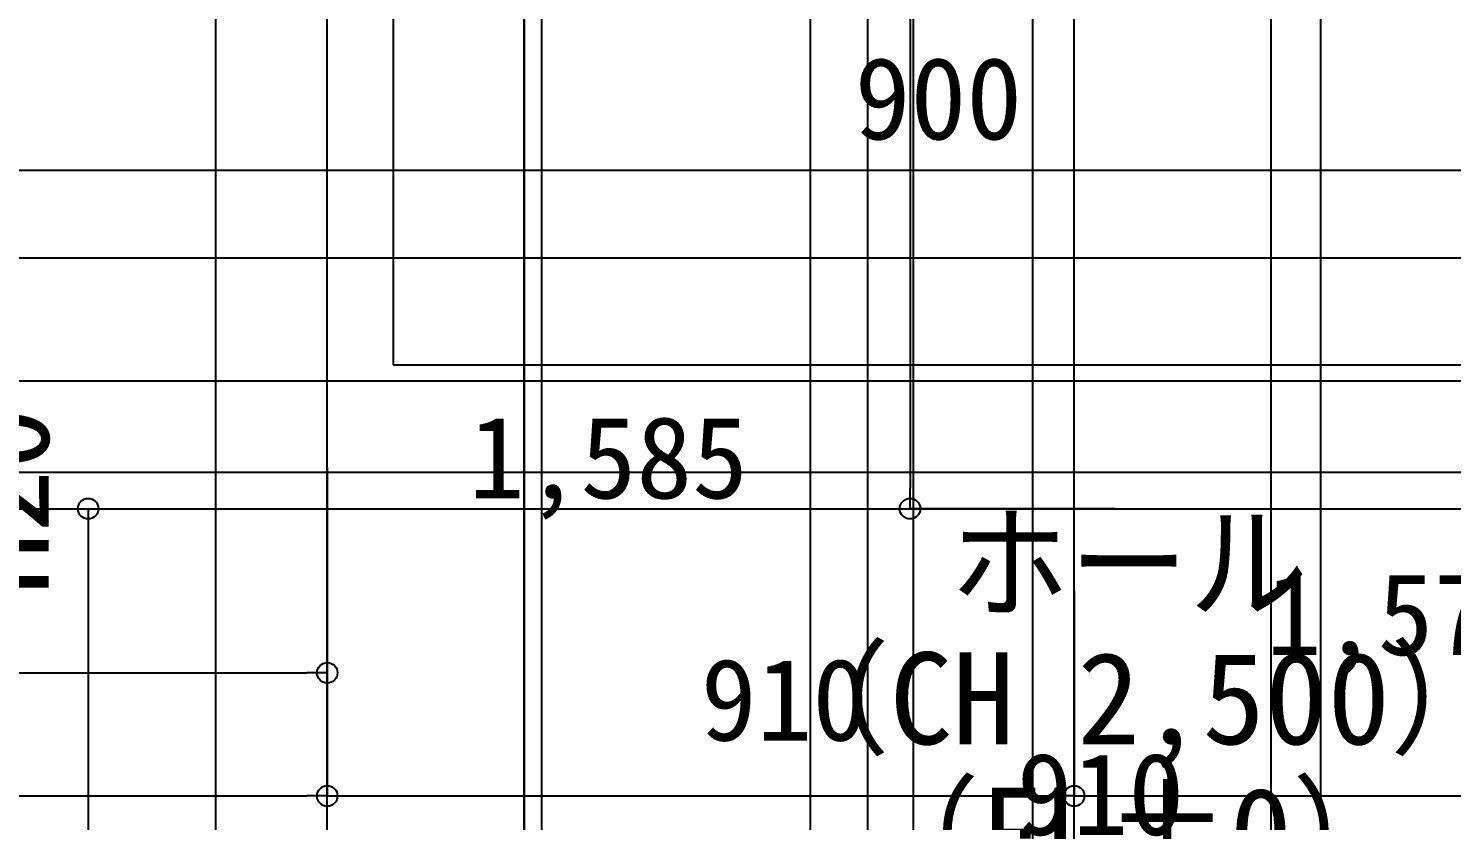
# Model space of a CAD drawing. Header units: metres. Extents: x 10861 to 26950, y 7268 to 22750.
# Drawn here: x 17141 to 18874, y 16550 to 17515 of the extents above; entities that cross this region are included whole.
import ezdxf

# ---------------------------------------------------------------- set-up
doc = ezdxf.new("R2010")
doc.units = ezdxf.units.M

msp = doc.modelspace()

# ---------------------------------------------------------------- linework, layer by layer
at = {"layer": 'GLID'}
for p, q in [((17369.1, 10010), (17369.1, 22205)), ((17504.7, 9325), (17504.7, 22205)), ((17744.7, 9325), (17744.7, 22205)), ((17766.3, 10010), (17766.3, 22205)), ((18093.3, 9325), (18093.3, 22205)), ((18163.4, 10010), (18163.4, 22205)), ((18218.8, 9325), (18218.8, 22205)), ((18364.3, 10010), (18364.3, 22205)), ((18414.7, 9325), (18414.7, 22205)), ((18654.7, 9325), (18654.7, 22205)), ((13514.7, 17342.4), (24358.1, 17342.4)), ((13514.7, 17235.6), (24358.1, 17235.6)), ((13953.4, 17085.6), (24358.1, 17085.6)), ((13801.7, 16974.5), (24358.1, 16974.5)), ((13514.7, 16930), (24358.1, 16930))]:
    msp.add_line(p, q, dxfattribs=at)
at = {"layer": 'カタログ部品(家具)_1F'}
for p, q in [((17585.1, 17564.5), (17585.1, 17105.1)), ((17585.1, 17105.1), (19385.1, 17105.1))]:
    msp.add_line(p, q, dxfattribs=at)
at = {"layer": 'データ 001_1F'}
for p, q in [((18214.7, 17805), (18214.7, 16955)), ((18714.8, 17805), (18714.8, 16280)), ((17504.7, 16980), (17504.7, 16730)), ((17504.7, 16980), (17504.7, 16980)), ((18214.7, 16930), (18214.7, 16955)), ((17213.4, 16930), (17213.4, 16905)), ((17463.4, 16930), (17463.4, 16930)), ((18464.7, 16930), (18214.7, 16930)), ((18214.7, 16930), (18214.7, 16930)), ((18464.7, 16930), (18464.7, 16930)), ((17213.4, 16905), (17213.4, 14528.1)), ((17504.7, 16830), (17504.7, 16580)), ((17504.7, 16830), (17504.7, 16830)), ((17504.7, 16830), (17504.7, 16830)), ((18414.7, 16830), (18414.7, 16580)), ((18414.7, 16830), (18414.7, 16830)), ((18414.7, 16830), (18414.7, 16830)), ((15949.7, 16730), (17479.7, 16730)), ((17504.7, 16730), (17479.7, 16730)), ((17504.7, 16730), (17504.7, 16730)), ((15039.7, 16580), (17479.7, 16580)), ((17504.7, 16580), (17479.7, 16580)), ((17504.7, 16580), (17504.7, 16580)), ((17504.7, 16580), (17529.7, 16580)), ((17529.7, 16580), (18389.7, 16580)), ((18414.7, 16580), (18389.7, 16580)), ((18414.7, 16580), (18414.7, 16580)), ((18414.7, 16580), (18439.7, 16580)), ((18439.7, 16580), (20209.7, 16580))]:
    msp.add_line(p, q, dxfattribs=at)
for centre in [(17213.4, 16930), (18214.7, 16930), (17504.7, 16730), (17504.7, 16580), (17504.7, 16580), (18414.7, 16580), (18414.7, 16580)]:
    msp.add_circle(centre, 12.5, dxfattribs=at)
at = {"layer": '建具(木製戸)_1F'}
msp.add_line((17744.7, 17710), (17744.7, 16175), dxfattribs=at)

# ---------------------------------------------------------------- texts
at = {"layer": 'データ 001_1F'}
for s, p in [('900', (18147.2, 17380)), ('1,575', (18648.3, 16751.7)), ('910', (17959.7, 16647.5))]:
    msp.add_text(s, height=100, dxfattribs=at).set_placement(p)
msp.add_text('H20', height=112, rotation=90, dxfattribs=at).set_placement((17165.4, 16824.8))
at = {"layer": '建具(木製戸)_1F'}
for s, p in [('1,585', (17677.2, 16942.5)), ('910', (18344.7, 16532.5))]:
    msp.add_text(s, height=100, dxfattribs=at).set_placement(p)
at = {"layer": '部屋_1F'}
for s, p in [('ホール', (18262.9, 16808)), ('（CH 2,500）', (18044.4, 16643)), ('（FL±0）', (18153.7, 16478))]:
    msp.add_text(s, height=112, dxfattribs=at).set_placement(p)

doc.saveas('drawing.dxf')
